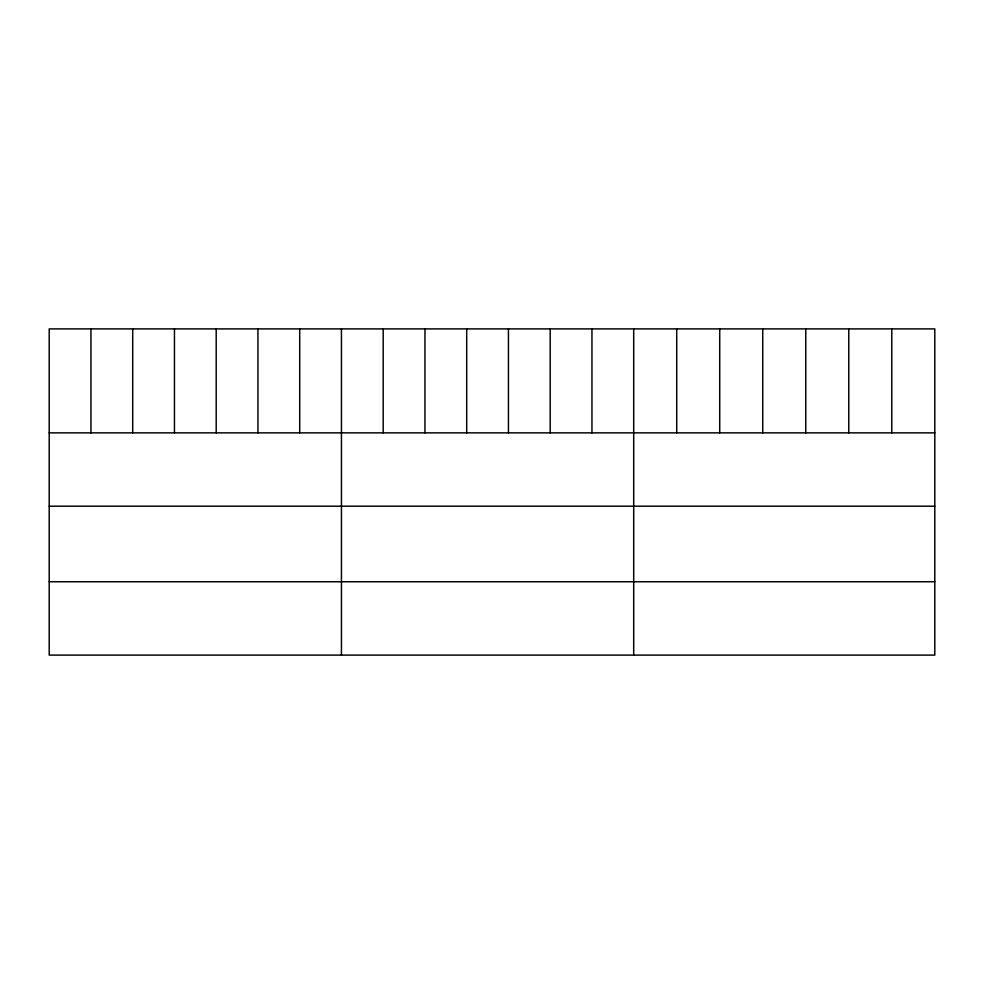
<?xml version="1.0" encoding="UTF-8"?>
<svg xmlns="http://www.w3.org/2000/svg" width="984" height="984" viewBox="0 0 984 984"><rect width="100%" height="100%" fill="white"/><g stroke="black" fill="none" stroke-linecap="round" stroke-linejoin="round"><path stroke-width="1.48" d="M934.8 432.862L934.8 655.098L49.2 655.098L49.2 328.902L934.8 328.902L934.8 432.862L49.2 432.862M49.2 506.194L934.8 506.194M49.2 581.753L934.8 581.753M891.787 328.902L891.787 432.862M848.774 328.902L848.774 432.862M805.761 328.902L805.761 432.862M762.735 328.902L762.735 432.862M719.722 328.902L719.722 432.862M676.709 328.902L676.709 432.862M633.696 328.902L633.696 655.098M591.95 328.902L591.95 432.862M550.191 328.902L550.191 432.862M508.445 328.902L508.445 432.862M466.699 328.902L466.699 432.862M424.953 328.902L424.953 432.862M383.194 328.902L383.194 432.862M341.448 328.902L341.448 655.098M299.702 328.902L299.702 432.862M257.943 328.902L257.943 432.862M216.197 328.902L216.197 432.862M174.451 328.902L174.451 432.862M132.705 328.902L132.705 432.862M90.946 328.902L90.946 432.862"/></g></svg>
